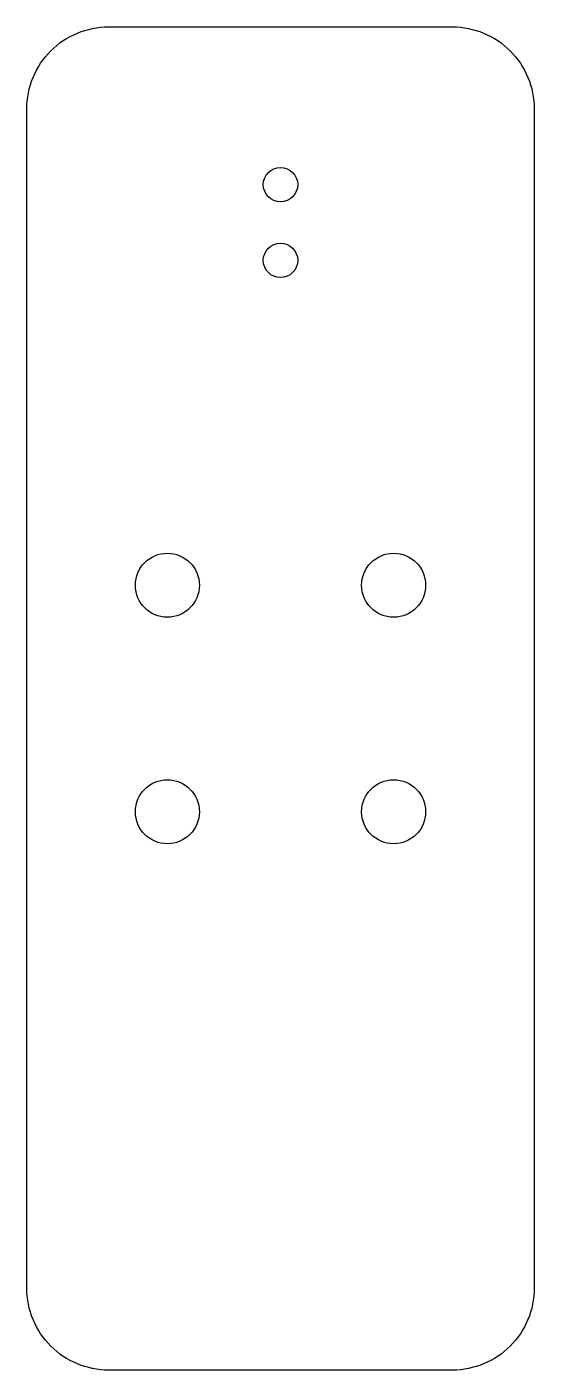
# Model space of a CAD drawing. Header units: millimetres. Extents: x -15.5 to 15.5, y -41 to 41.
import ezdxf

# ---------------------------------------------------------------- set-up
doc = ezdxf.new("R2010")
doc.units = ezdxf.units.MM
doc.layers.get('0').update_dxf_attribs({"linetype": 'CONTINUOUS'})

msp = doc.modelspace()

# ---------------------------------------------------------------- linework, layer by layer
msp.add_lwpolyline([(15.5, -36, -0.414214), (10.5, -41), (-10.5, -41, -0.414214), (-15.5, -36), (-15.5, 36, -0.414214), (-10.5, 41), (10.5, 41, -0.414214), (15.5, 36)], format="xyb", close=True)
for centre, radius in [((0, 31.37), 1.05), ((0, 26.74), 1.05), ((-6.914, 6.915), 1.955), ((6.914, 6.915), 1.955), ((-6.914, -6.915), 1.955), ((6.914, -6.915), 1.955)]:
    msp.add_circle(centre, radius)

doc.saveas('drawing.dxf')
